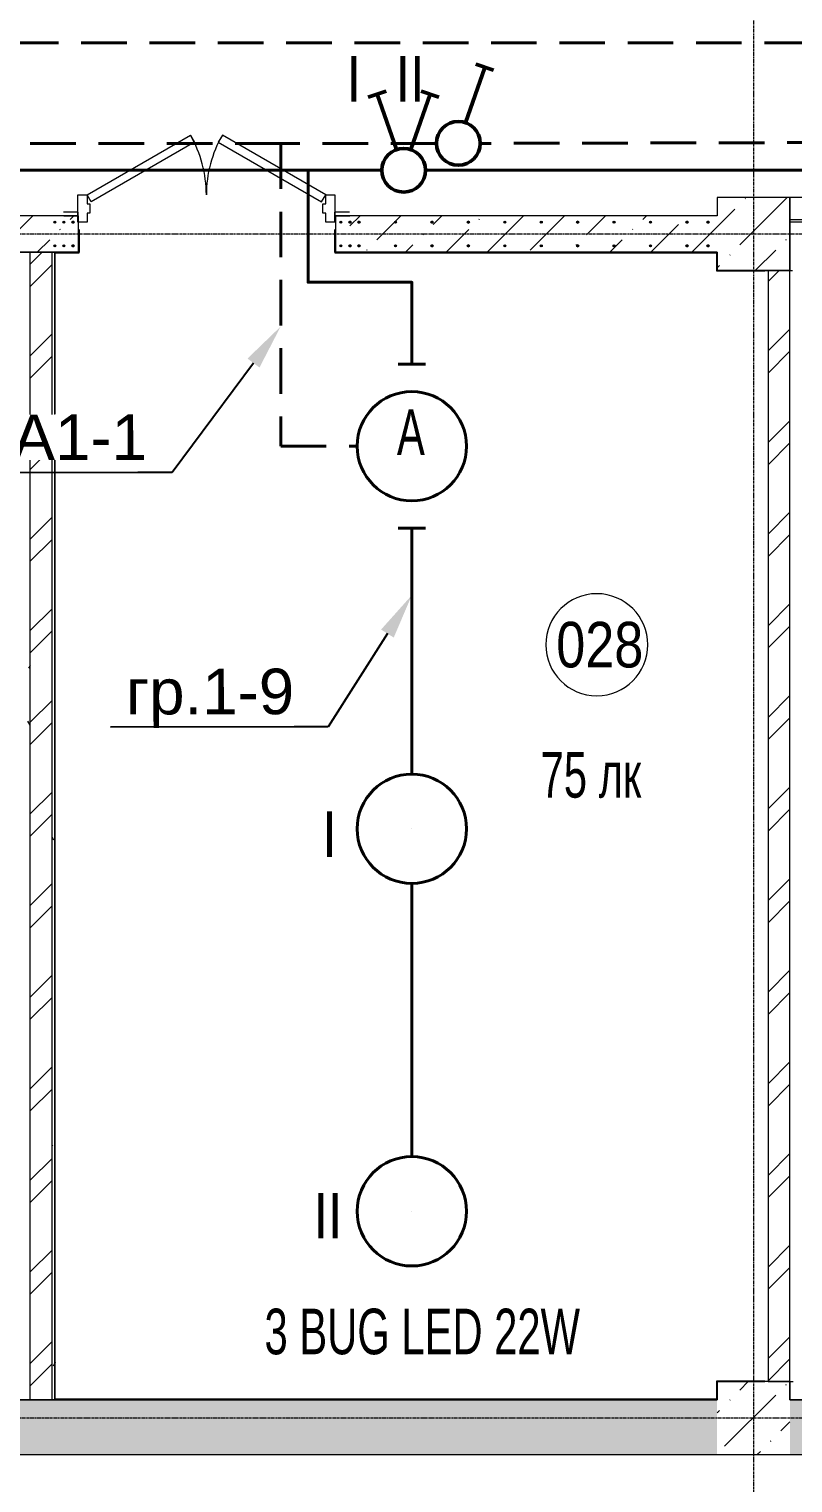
# Model space of a CAD drawing. Header units: metres. Extents: x -93142 to 227756, y -64772 to 286334.
# Drawn here: x 44087 to 48279, y -57142 to -49161 of the extents above; entities that cross this region are included whole.
import ezdxf
from ezdxf import colors
from ezdxf.entities.mleader import LeaderData, LeaderLine
from ezdxf.math import Vec2, Vec3

# ---------------------------------------------------------------- set-up
doc = ezdxf.new("R2010")
doc.units = ezdxf.units.M
for name, pattern in [('ADSK_Линия сетки', [21, 12, -3, 3, -3]), ('DASHED', [0.75, 0.5, -0.25]), ('HIDDEN2', [0.1875, 0.125, -0.0625])]:
    doc.linetypes.add(name, pattern=pattern)
for name, color, linetype, lineweight in [('A-AREA-IDEN', 7, 'Continuous', 9), ('A-DOOR', 7, 'Continuous', 5), ('A-DOOR-FRAM', 7, 'Continuous', 13), ('A-FLOR', 7, 'Continuous', 5), ('A-WALL', 7, 'Continuous', 5), ('A-WALL-PATT', 7, 'Continuous', 18), ('I-WALL', 7, 'Continuous', 5), ('nadpisi', 84, 'Continuous', 13), ('S-COLS', 7, 'Continuous', 5), ('S-GRID', 7, 'Continuous', 9), ('S-RBAR', 7, 'Continuous', 5), ('ав осв', 1, 'HIDDEN2', 40), ('раб осв', 7, 'Continuous', 40), ('ЭЛ.освещ.', 150, 'Continuous', 50), ('ЭЛ.сети', 5, 'Continuous', 100)]:
    doc.layers.add(name, color=color, linetype=linetype, lineweight=lineweight)
doc.styles.add('Arial', font='ARIALN.TTF', dxfattribs={"width": 0.8, "height": 2.5})
doc.styles.add('GOST Common_I_1', font='ARIALN.TTF', dxfattribs={"height": 300})
doc.styles.add('ISOPEUR', font='ARIALN.TTF')
pattern_1 = [(45, (0, 0), (84.19025, 308.69666), [396.875, -79.375, 3.353, -76.022])]
pattern_2 = [(45, (0, 0), (-251.4472, 251.4472), []), (45, (0, 381), (-251.4472, 251.4472), [])]
pattern_3 = [(0, (0, 0), (812.8, 203.2), [33.528, -576.072, 33.528, -576.072, -3251.2]), (0, (0, 0), (812.8, 203.2), [-1219.2, 33.528, -1185.672, 33.528, -576.072, -1422.4]), (0, (0, 0), (812.8, 203.2), [-3048, 33.528, -372.872, 33.528, -982.472]), (120, (304.8, 101.6), (-582.37636, 602.30545), [33.528, -576.072, 33.528, -576.072, -3251.2]), (120, (304.8, 101.6), (-582.37636, 602.30545), [-1219.2, 33.528, -1185.672, 33.528, -576.072, -1422.4]), (120, (304.8, 101.6), (-582.37636, 602.30545), [-3048, 33.528, -372.872, 33.528, -982.472]), (240, (406.4, 508), (-230.42364, -805.50545), [33.528, -576.072, 33.528, -576.072, -3251.2]), (240, (406.4, 508), (-230.42364, -805.50545), [-1219.2, 33.528, -1185.672, 33.528, -576.072, -1422.4]), (240, (406.4, 508), (-230.42364, -805.50545), [-3048, 33.528, -372.872, 33.528, -982.472])]

# ---------------------------------------------------------------- blocks, each defined once
blk = doc.blocks.new('КДП АПК - КР_rvt-1-Цокольный этаж')
at = {"layer": 'A-WALL-PATT', "lineweight": 15}
h = blk.add_hatch(dxfattribs=at)
h.set_pattern_fill('FP_9', color=256, style=0, pattern_type=2)
h.set_pattern_definition(pattern_1)
h.paths.add_polyline_path([(47862.7, -49745.6), (47862.7, -49545.6), (45767.7, -49545.6), (45767.7, -49565.6), (45847.7, -49565.6), (45847.7, -49745.6), (45995.1, -49745.6)], flags=0)
h.paths.add_polyline_path([(45762.7, -49745.6), (45764.7, -49745.5), (45764.7, -49620.6), (45762.7, -49620.6)], flags=0)
h.paths.add_polyline_path([(44362.7, -49745.6), (44362.7, -49620.6), (44360.7, -49620.6), (44360.7, -49745.6)], flags=0)
h.paths.add_polyline_path([(44277.7, -49745.6), (44277.7, -49565.6), (44357.7, -49565.6), (44357.7, -49545.6), (42262.7, -49545.6), (42262.7, -49745.6), (43967.2, -49745.6)], flags=0)
h = blk.add_hatch(dxfattribs=at)
h.set_pattern_fill('FP_9', color=256, style=0, pattern_type=2)
h.set_pattern_definition(pattern_1)
h.paths.add_polyline_path([(65862.7, -56345.6), (65862.7, -56045.6), (48262.7, -56045.6), (48262.7, -56345.6), (65260.2, -56345.6)], flags=0)
h.paths.add_polyline_path([(47862.7, -56345.6), (47862.7, -56045.6), (42262.7, -56045.6), (42262.7, -56345.6), (45995.1, -56345.6)], flags=0)
h.paths.add_polyline_path([(41862.7, -56345.6), (41862.7, -56045.6), (36262.7, -56045.6), (36262.7, -56345.6), (37883.4, -56345.6)], flags=0)
at = {"layer": 'S-COLS', "lineweight": 15}
h = blk.add_hatch(dxfattribs=at)
h.set_pattern_fill('FP_9', color=256, style=0, pattern_type=2)
h.set_pattern_definition(pattern_1)
h.paths.add_polyline_path([(47862.7, -49845.6), (48262.7, -49845.6), (48262.7, -49445.6), (47862.7, -49445.6), (47862.7, -49745.6)], flags=0)
h = blk.add_hatch(dxfattribs=at)
h.set_pattern_fill('FP_9', color=256, style=0, pattern_type=2)
h.set_pattern_definition(pattern_1)
h.paths.add_polyline_path([(47862.7, -56345.6), (48262.7, -56345.6), (48262.7, -55945.6), (47862.7, -55945.6), (47862.7, -56045.6)], flags=0)
at = {"layer": 'S-RBAR', "lineweight": 15}
for points in [[(44227.7, -49586.6), (44233.7, -49580.6), (44227.7, -49574.6), (44221.7, -49580.6)], [(44277.7, -49586.6), (44283.7, -49580.6), (44277.7, -49574.6), (44271.7, -49580.6)], [(44327.7, -49586.6), (44333.7, -49580.6), (44327.7, -49574.6), (44321.7, -49580.6)], [(45797.7, -49586.6), (45803.7, -49580.6), (45797.7, -49574.6), (45791.7, -49580.6)], [(45847.7, -49586.6), (45853.7, -49580.6), (45847.7, -49574.6), (45841.7, -49580.6)], [(45897.7, -49586.6), (45903.7, -49580.6), (45897.7, -49574.6), (45891.7, -49580.6)], [(46097.7, -49586.6), (46103.7, -49580.6), (46097.7, -49574.6), (46091.7, -49580.6)], [(46297.7, -49586.6), (46303.7, -49580.6), (46297.7, -49574.6), (46291.7, -49580.6)], [(46497.7, -49586.6), (46503.7, -49580.6), (46497.7, -49574.6), (46491.7, -49580.6)], [(46697.7, -49586.6), (46703.7, -49580.6), (46697.7, -49574.6), (46691.7, -49580.6)], [(46897.7, -49586.6), (46903.7, -49580.6), (46897.7, -49574.6), (46891.7, -49580.6)], [(47097.7, -49586.6), (47103.7, -49580.6), (47097.7, -49574.6), (47091.7, -49580.6)], [(47297.7, -49586.6), (47303.7, -49580.6), (47297.7, -49574.6), (47291.7, -49580.6)], [(47497.7, -49586.6), (47503.7, -49580.6), (47497.7, -49574.6), (47491.7, -49580.6)], [(47697.7, -49586.6), (47703.7, -49580.6), (47697.7, -49574.6), (47691.7, -49580.6)], [(47812.7, -49586.6), (47818.7, -49580.6), (47812.7, -49574.6), (47806.7, -49580.6)], [(44227.7, -49716.6), (44233.7, -49710.6), (44227.7, -49704.6), (44221.7, -49710.6)], [(44277.7, -49716.6), (44283.7, -49710.6), (44277.7, -49704.6), (44271.7, -49710.6)], [(44327.7, -49716.6), (44333.7, -49710.6), (44327.7, -49704.6), (44321.7, -49710.6)], [(45797.7, -49716.6), (45803.7, -49710.6), (45797.7, -49704.6), (45791.7, -49710.6)], [(45847.7, -49716.6), (45853.7, -49710.6), (45847.7, -49704.6), (45841.7, -49710.6)], [(45897.7, -49716.6), (45903.7, -49710.6), (45897.7, -49704.6), (45891.7, -49710.6)], [(46097.7, -49716.6), (46103.7, -49710.6), (46097.7, -49704.6), (46091.7, -49710.6)], [(46297.7, -49716.6), (46303.7, -49710.6), (46297.7, -49704.6), (46291.7, -49710.6)], [(46497.7, -49716.6), (46503.7, -49710.6), (46497.7, -49704.6), (46491.7, -49710.6)], [(46697.7, -49716.6), (46703.7, -49710.6), (46697.7, -49704.6), (46691.7, -49710.6)], [(46897.7, -49716.6), (46903.7, -49710.6), (46897.7, -49704.6), (46891.7, -49710.6)], [(47097.7, -49716.6), (47103.7, -49710.6), (47097.7, -49704.6), (47091.7, -49710.6)], [(47297.7, -49716.6), (47303.7, -49710.6), (47297.7, -49704.6), (47291.7, -49710.6)], [(47497.7, -49716.6), (47503.7, -49710.6), (47497.7, -49704.6), (47491.7, -49710.6)], [(47697.7, -49716.6), (47703.7, -49710.6), (47697.7, -49704.6), (47691.7, -49710.6)], [(47812.7, -49716.6), (47818.7, -49710.6), (47812.7, -49704.6), (47806.7, -49710.6)]]:
    blk.add_hatch(color=256, dxfattribs=at).paths.add_polyline_path(points, flags=0)
h = blk.add_hatch(color=256, dxfattribs=at)
edge = h.paths.add_edge_path(flags=0)
edge.add_arc((44227.7, -49580.6), 6, 0, 360)
h = blk.add_hatch(color=256, dxfattribs=at)
edge = h.paths.add_edge_path(flags=0)
edge.add_arc((44277.7, -49580.6), 6, 0, 360)
h = blk.add_hatch(color=256, dxfattribs=at)
edge = h.paths.add_edge_path(flags=0)
edge.add_arc((44327.7, -49580.6), 6, 0, 360)
h = blk.add_hatch(color=256, dxfattribs=at)
edge = h.paths.add_edge_path(flags=0)
edge.add_arc((45797.7, -49580.6), 6, 0, 360)
h = blk.add_hatch(color=256, dxfattribs=at)
edge = h.paths.add_edge_path(flags=0)
edge.add_arc((45847.7, -49580.6), 6, 0, 360)
h = blk.add_hatch(color=256, dxfattribs=at)
edge = h.paths.add_edge_path(flags=0)
edge.add_arc((45897.7, -49580.6), 6, 0, 360)
h = blk.add_hatch(color=256, dxfattribs=at)
edge = h.paths.add_edge_path(flags=0)
edge.add_arc((46097.7, -49580.6), 6, 0, 360)
h = blk.add_hatch(color=256, dxfattribs=at)
edge = h.paths.add_edge_path(flags=0)
edge.add_arc((46297.7, -49580.6), 6, 0, 360)
h = blk.add_hatch(color=256, dxfattribs=at)
edge = h.paths.add_edge_path(flags=0)
edge.add_arc((46497.7, -49580.6), 6, 0, 360)
h = blk.add_hatch(color=256, dxfattribs=at)
edge = h.paths.add_edge_path(flags=0)
edge.add_arc((46697.7, -49580.6), 6, 0, 360)
h = blk.add_hatch(color=256, dxfattribs=at)
edge = h.paths.add_edge_path(flags=0)
edge.add_arc((46897.7, -49580.6), 6, 0, 360)
h = blk.add_hatch(color=256, dxfattribs=at)
edge = h.paths.add_edge_path(flags=0)
edge.add_arc((47097.7, -49580.6), 6, 0, 360)
h = blk.add_hatch(color=256, dxfattribs=at)
edge = h.paths.add_edge_path(flags=0)
edge.add_arc((47297.7, -49580.6), 6, 0, 360)
h = blk.add_hatch(color=256, dxfattribs=at)
edge = h.paths.add_edge_path(flags=0)
edge.add_arc((47497.7, -49580.6), 6, 0, 360)
h = blk.add_hatch(color=256, dxfattribs=at)
edge = h.paths.add_edge_path(flags=0)
edge.add_arc((47697.7, -49580.6), 6, 0, 360)
h = blk.add_hatch(color=256, dxfattribs=at)
edge = h.paths.add_edge_path(flags=0)
edge.add_arc((47812.7, -49580.6), 6, 0, 360)
h = blk.add_hatch(color=256, dxfattribs=at)
edge = h.paths.add_edge_path(flags=0)
edge.add_arc((44227.7, -49710.6), 6, 0, 360)
h = blk.add_hatch(color=256, dxfattribs=at)
edge = h.paths.add_edge_path(flags=0)
edge.add_arc((44277.7, -49710.6), 6, 0, 360)
h = blk.add_hatch(color=256, dxfattribs=at)
edge = h.paths.add_edge_path(flags=0)
edge.add_arc((44327.7, -49710.6), 6, 0, 360)
h = blk.add_hatch(color=256, dxfattribs=at)
edge = h.paths.add_edge_path(flags=0)
edge.add_arc((45797.7, -49710.6), 6, 0, 360)
h = blk.add_hatch(color=256, dxfattribs=at)
edge = h.paths.add_edge_path(flags=0)
edge.add_arc((45847.7, -49710.6), 6, 0, 360)
h = blk.add_hatch(color=256, dxfattribs=at)
edge = h.paths.add_edge_path(flags=0)
edge.add_arc((45897.7, -49710.6), 6, 0, 360)
h = blk.add_hatch(color=256, dxfattribs=at)
edge = h.paths.add_edge_path(flags=0)
edge.add_arc((46097.7, -49710.6), 6, 0, 360)
h = blk.add_hatch(color=256, dxfattribs=at)
edge = h.paths.add_edge_path(flags=0)
edge.add_arc((46297.7, -49710.6), 6, 0, 360)
h = blk.add_hatch(color=256, dxfattribs=at)
edge = h.paths.add_edge_path(flags=0)
edge.add_arc((46497.7, -49710.6), 6, 0, 360)
h = blk.add_hatch(color=256, dxfattribs=at)
edge = h.paths.add_edge_path(flags=0)
edge.add_arc((46697.7, -49710.6), 6, 0, 360)
h = blk.add_hatch(color=256, dxfattribs=at)
edge = h.paths.add_edge_path(flags=0)
edge.add_arc((46897.7, -49710.6), 6, 0, 360)
h = blk.add_hatch(color=256, dxfattribs=at)
edge = h.paths.add_edge_path(flags=0)
edge.add_arc((47097.7, -49710.6), 6, 0, 360)
h = blk.add_hatch(color=256, dxfattribs=at)
edge = h.paths.add_edge_path(flags=0)
edge.add_arc((47297.7, -49710.6), 6, 0, 360)
h = blk.add_hatch(color=256, dxfattribs=at)
edge = h.paths.add_edge_path(flags=0)
edge.add_arc((47497.7, -49710.6), 6, 0, 360)
h = blk.add_hatch(color=256, dxfattribs=at)
edge = h.paths.add_edge_path(flags=0)
edge.add_arc((47697.7, -49710.6), 6, 0, 360)
h = blk.add_hatch(color=256, dxfattribs=at)
edge = h.paths.add_edge_path(flags=0)
edge.add_arc((47812.7, -49710.6), 6, 0, 360)
at = {"layer": 'I-WALL', "lineweight": 15}
for p, q in [((44357.7, -49545.6), (42262.7, -49545.6)), ((47862.7, -49545.6), (45767.7, -49545.6)), ((44362.7, -49745.6), (44362.7, -49620.6)), ((45762.7, -49620.6), (45762.7, -49745.6)), ((42262.7, -49745.6), (44277.7, -49745.6)), ((44360.7, -49745.6), (44362.7, -49745.6)), ((45762.7, -49745.6), (45764.7, -49745.6)), ((45847.7, -49745.6), (47862.7, -49745.6)), ((47862.7, -56045.6), (42262.7, -56045.6)), ((65862.7, -56045.6), (48262.7, -56045.6)), ((42262.7, -56345.6), (47862.7, -56345.6)), ((48262.7, -56345.6), (65862.7, -56345.6))]:
    blk.add_line(p, q, dxfattribs=at)
at = {"layer": 'S-COLS', "lineweight": 15}
for p, q in [((48262.7, -49445.6), (47862.7, -49445.6)), ((47862.7, -49445.6), (47862.7, -49545.6)), ((48262.7, -49845.6), (48262.7, -49445.6)), ((47862.7, -49745.6), (47862.7, -49845.6)), ((47862.7, -49845.6), (48262.7, -49845.6)), ((48262.7, -55945.6), (47862.7, -55945.6)), ((47862.7, -55945.6), (47862.7, -56045.6)), ((48262.7, -56045.6), (48262.7, -55945.6)), ((47862.7, -56345.6), (48262.7, -56345.6))]:
    blk.add_line(p, q, dxfattribs=at)
at = {"layer": 'S-RBAR', "lineweight": 15}
for p, q in [((44227.7, -49574.6), (44221.7, -49580.6)), ((44221.7, -49580.6), (44227.7, -49586.6)), ((44233.7, -49580.6), (44227.7, -49574.6)), ((44227.7, -49586.6), (44233.7, -49580.6)), ((44277.7, -49574.6), (44271.7, -49580.6)), ((44271.7, -49580.6), (44277.7, -49586.6)), ((44283.7, -49580.6), (44277.7, -49574.6)), ((44277.7, -49586.6), (44283.7, -49580.6)), ((44327.7, -49574.6), (44321.7, -49580.6)), ((44321.7, -49580.6), (44327.7, -49586.6)), ((44333.7, -49580.6), (44327.7, -49574.6)), ((44327.7, -49586.6), (44333.7, -49580.6)), ((45797.7, -49574.6), (45791.7, -49580.6)), ((45791.7, -49580.6), (45797.7, -49586.6)), ((45803.7, -49580.6), (45797.7, -49574.6)), ((45797.7, -49586.6), (45803.7, -49580.6)), ((45847.7, -49574.6), (45841.7, -49580.6)), ((45841.7, -49580.6), (45847.7, -49586.6)), ((45853.7, -49580.6), (45847.7, -49574.6)), ((45847.7, -49586.6), (45853.7, -49580.6)), ((45897.7, -49574.6), (45891.7, -49580.6)), ((45891.7, -49580.6), (45897.7, -49586.6)), ((45903.7, -49580.6), (45897.7, -49574.6)), ((45897.7, -49586.6), (45903.7, -49580.6)), ((46097.7, -49574.6), (46091.7, -49580.6)), ((46091.7, -49580.6), (46097.7, -49586.6)), ((46103.7, -49580.6), (46097.7, -49574.6)), ((46097.7, -49586.6), (46103.7, -49580.6)), ((46297.7, -49574.6), (46291.7, -49580.6)), ((46291.7, -49580.6), (46297.7, -49586.6)), ((46303.7, -49580.6), (46297.7, -49574.6)), ((46297.7, -49586.6), (46303.7, -49580.6)), ((46497.7, -49574.6), (46491.7, -49580.6)), ((46491.7, -49580.6), (46497.7, -49586.6)), ((46503.7, -49580.6), (46497.7, -49574.6)), ((46497.7, -49586.6), (46503.7, -49580.6)), ((46697.7, -49574.6), (46691.7, -49580.6)), ((46691.7, -49580.6), (46697.7, -49586.6)), ((46703.7, -49580.6), (46697.7, -49574.6)), ((46697.7, -49586.6), (46703.7, -49580.6)), ((46897.7, -49574.6), (46891.7, -49580.6)), ((46891.7, -49580.6), (46897.7, -49586.6)), ((46903.7, -49580.6), (46897.7, -49574.6)), ((46897.7, -49586.6), (46903.7, -49580.6)), ((47097.7, -49574.6), (47091.7, -49580.6)), ((47091.7, -49580.6), (47097.7, -49586.6)), ((47103.7, -49580.6), (47097.7, -49574.6)), ((47097.7, -49586.6), (47103.7, -49580.6)), ((47297.7, -49574.6), (47291.7, -49580.6)), ((47291.7, -49580.6), (47297.7, -49586.6)), ((47303.7, -49580.6), (47297.7, -49574.6)), ((47297.7, -49586.6), (47303.7, -49580.6)), ((47497.7, -49574.6), (47491.7, -49580.6)), ((47491.7, -49580.6), (47497.7, -49586.6)), ((47503.7, -49580.6), (47497.7, -49574.6)), ((47497.7, -49586.6), (47503.7, -49580.6)), ((47697.7, -49574.6), (47691.7, -49580.6)), ((47691.7, -49580.6), (47697.7, -49586.6)), ((47703.7, -49580.6), (47697.7, -49574.6)), ((47697.7, -49586.6), (47703.7, -49580.6)), ((47812.7, -49574.6), (47806.7, -49580.6)), ((47806.7, -49580.6), (47812.7, -49586.6)), ((47818.7, -49580.6), (47812.7, -49574.6)), ((47812.7, -49586.6), (47818.7, -49580.6)), ((44227.7, -49704.6), (44221.7, -49710.6)), ((44221.7, -49710.6), (44227.7, -49716.6)), ((44233.7, -49710.6), (44227.7, -49704.6)), ((44227.7, -49716.6), (44233.7, -49710.6)), ((44277.7, -49704.6), (44271.7, -49710.6)), ((44271.7, -49710.6), (44277.7, -49716.6)), ((44283.7, -49710.6), (44277.7, -49704.6)), ((44277.7, -49716.6), (44283.7, -49710.6)), ((44327.7, -49704.6), (44321.7, -49710.6)), ((44321.7, -49710.6), (44327.7, -49716.6)), ((44333.7, -49710.6), (44327.7, -49704.6)), ((44327.7, -49716.6), (44333.7, -49710.6)), ((45797.7, -49704.6), (45791.7, -49710.6)), ((45791.7, -49710.6), (45797.7, -49716.6)), ((45803.7, -49710.6), (45797.7, -49704.6)), ((45797.7, -49716.6), (45803.7, -49710.6)), ((45847.7, -49704.6), (45841.7, -49710.6)), ((45841.7, -49710.6), (45847.7, -49716.6)), ((45853.7, -49710.6), (45847.7, -49704.6)), ((45847.7, -49716.6), (45853.7, -49710.6)), ((45897.7, -49704.6), (45891.7, -49710.6)), ((45891.7, -49710.6), (45897.7, -49716.6)), ((45903.7, -49710.6), (45897.7, -49704.6)), ((45897.7, -49716.6), (45903.7, -49710.6)), ((46097.7, -49704.6), (46091.7, -49710.6)), ((46091.7, -49710.6), (46097.7, -49716.6)), ((46103.7, -49710.6), (46097.7, -49704.6)), ((46097.7, -49716.6), (46103.7, -49710.6)), ((46297.7, -49704.6), (46291.7, -49710.6)), ((46291.7, -49710.6), (46297.7, -49716.6)), ((46303.7, -49710.6), (46297.7, -49704.6)), ((46297.7, -49716.6), (46303.7, -49710.6)), ((46497.7, -49704.6), (46491.7, -49710.6)), ((46491.7, -49710.6), (46497.7, -49716.6)), ((46503.7, -49710.6), (46497.7, -49704.6)), ((46497.7, -49716.6), (46503.7, -49710.6)), ((46697.7, -49704.6), (46691.7, -49710.6)), ((46691.7, -49710.6), (46697.7, -49716.6)), ((46703.7, -49710.6), (46697.7, -49704.6)), ((46697.7, -49716.6), (46703.7, -49710.6)), ((46897.7, -49704.6), (46891.7, -49710.6)), ((46891.7, -49710.6), (46897.7, -49716.6)), ((46903.7, -49710.6), (46897.7, -49704.6)), ((46897.7, -49716.6), (46903.7, -49710.6)), ((47097.7, -49704.6), (47091.7, -49710.6)), ((47091.7, -49710.6), (47097.7, -49716.6)), ((47103.7, -49710.6), (47097.7, -49704.6)), ((47097.7, -49716.6), (47103.7, -49710.6)), ((47297.7, -49704.6), (47291.7, -49710.6)), ((47291.7, -49710.6), (47297.7, -49716.6)), ((47303.7, -49710.6), (47297.7, -49704.6)), ((47297.7, -49716.6), (47303.7, -49710.6)), ((47497.7, -49704.6), (47491.7, -49710.6)), ((47491.7, -49710.6), (47497.7, -49716.6)), ((47503.7, -49710.6), (47497.7, -49704.6)), ((47497.7, -49716.6), (47503.7, -49710.6)), ((47697.7, -49704.6), (47691.7, -49710.6)), ((47691.7, -49710.6), (47697.7, -49716.6)), ((47703.7, -49710.6), (47697.7, -49704.6)), ((47697.7, -49716.6), (47703.7, -49710.6)), ((47812.7, -49704.6), (47806.7, -49710.6)), ((47806.7, -49710.6), (47812.7, -49716.6)), ((47818.7, -49710.6), (47812.7, -49704.6)), ((47812.7, -49716.6), (47818.7, -49710.6))]:
    blk.add_line(p, q, dxfattribs=at)
for centre in [(44227.7, -49580.6), (44277.7, -49580.6), (44327.7, -49580.6), (45797.7, -49580.6), (45847.7, -49580.6), (45897.7, -49580.6), (46097.7, -49580.6), (46297.7, -49580.6), (46497.7, -49580.6), (46697.7, -49580.6), (46897.7, -49580.6), (47097.7, -49580.6), (47297.7, -49580.6), (47497.7, -49580.6), (47697.7, -49580.6), (47812.7, -49580.6), (44227.7, -49710.6), (44277.7, -49710.6), (44327.7, -49710.6), (45797.7, -49710.6), (45847.7, -49710.6), (45897.7, -49710.6), (46097.7, -49710.6), (46297.7, -49710.6), (46497.7, -49710.6), (46697.7, -49710.6), (46897.7, -49710.6), (47097.7, -49710.6), (47297.7, -49710.6), (47497.7, -49710.6), (47697.7, -49710.6), (47812.7, -49710.6)]:
    blk.add_circle(centre, 6, dxfattribs=at)
blk = doc.blocks.new('Дверь-ВНУТРЕННЯЯ - ДГ 21-14-2278928-Цокольный этаж')
at = {"layer": 'A-DOOR', "lineweight": 13}
for p, q in [((-632.5, -22.4), (-655, -61.3)), ((-655, -61.3), (-87.8, -388.8)), ((-65.3, -349.9), (-632.5, -22.4)), ((65.3, -349.9), (632.5, -22.4)), ((655, -61.3), (87.8, -388.8)), ((632.5, -22.4), (655, -61.3)), ((-87.8, -388.8), (-65.3, -349.9)), ((87.8, -388.8), (65.3, -349.9))]:
    blk.add_line(p, q, dxfattribs=at)
at = {"layer": 'A-DOOR'}
for centre, start, end in [((-655, -61.3), 330, 360), ((655, -61.3), 180, 210)]:
    blk.add_arc(centre, 655, start, end, dxfattribs=at)
at = {"layer": 'A-DOOR-FRAM'}
for p, q in [((-705, 88.7), (-655, 88.7)), ((-705, -61.3), (-705, 88.7)), ((-655, 88.7), (-655, 39.4)), ((655, 88.7), (705, 88.7)), ((655, 39.4), (655, 88.7)), ((705, 88.7), (705, -61.3)), ((-655, 39.4), (-639.1, 39.4)), ((-639.1, 39.4), (-639.1, -11.6)), ((639.1, 39.4), (655, 39.4)), ((639.1, -11.6), (639.1, 39.4)), ((-655, -61.3), (-705, -61.3)), ((-655, -11.6), (-655, -61.3)), ((-639.1, -11.6), (-655, -11.6)), ((655, -11.6), (639.1, -11.6)), ((655, -61.3), (655, -11.6)), ((705, -61.3), (655, -61.3))]:
    blk.add_line(p, q, dxfattribs=at)
blk = doc.blocks.new('ПСС_Марка_помещения - Имя_2_5мм-224473-Цокольный этаж')
at = {"layer": 'A-AREA-IDEN'}
for start, end in [(360, 180), (180, 360)]:
    blk.add_arc((-0.074, 0.039), 3.5, start, end, dxfattribs=at)
blk = doc.blocks.new('выкл. 1 клав. скрыт')
at = {"layer": 'ЭЛ.освещ.', "color": 0, "ltscale": 100}
for p, q in [((2902123, 2044848.8), (2902427.1, 2044743)), ((2902444.4, 2044793), (2902410.7, 2044695))]:
    blk.add_line(p, q, dxfattribs=at)
blk.add_circle((2902009.7, 2044888.3), 120, dxfattribs=at)
blk = doc.blocks.new('BUG LED')
at = {"layer": 'раб осв', "color": 0, "lineweight": 40, "ltscale": 100}
blk.add_line((62381.7, -35891.5), (62381.7, -35891.5), dxfattribs=at)
at = {"layer": 'раб осв', "color": 5}
blk.add_circle((62381.7, -35891.5), 300, dxfattribs=at)
blk = doc.blocks.new('выкл. 2 клав. скрыт.')
at = {"layer": 'ЭЛ.освещ.', "color": 0, "ltscale": 100}
for p, q in [((2902039.4, 2044041.8), (2902343.5, 2044147.6)), ((2902360.5, 2044098.7), (2902326.5, 2044196.6)), ((2902039.4, 2043963), (2902343.5, 2043857.2)), ((2902360.9, 2043907.2), (2902327.2, 2043809.2))]:
    blk.add_line(p, q, dxfattribs=at)
blk.add_circle((2901926.1, 2044002.4), 120, dxfattribs=at)

msp = doc.modelspace()

# ---------------------------------------------------------------- hatches: boundary and pattern name
at = {"layer": 'A-WALL-PATT', "lineweight": 5}
h = msp.add_hatch(dxfattribs=at)
h.set_pattern_fill('FP_1', color=256, style=0, pattern_type=2)
h.set_pattern_definition(pattern_2)
h.paths.add_polyline_path([(53862.6532, -50205.6443), (53862.6532, -50085.6443), (51667.6532, -50085.6443), (51667.6532, -50205.6443), (52078.7948, -50205.6443)], flags=0)
h.paths.add_polyline_path([(50050.8882, -50205.6443), (50257.6532, -50205.6443), (50257.6532, -50085.6443), (48262.6532, -50085.6443), (48262.6532, -50205.6443)], flags=0)
h = msp.add_hatch(dxfattribs=at)
h.set_pattern_fill('FP_2', color=256, style=0, pattern_type=2)
h.set_pattern_definition(pattern_3)
h.paths.add_polyline_path([(48280.6532, -50220.6443), (50257.6532, -50220.6443), (50257.6532, -50205.6443), (48262.6532, -50205.6443), (48262.6532, -50220.6443)], flags=0)
h.paths.add_polyline_path([(52078.7948, -50220.6443), (53862.6532, -50220.6443), (53862.6532, -50205.6443), (51667.6532, -50205.6443), (51667.6532, -50220.6443)], flags=0)
h = msp.add_hatch(dxfattribs=at)
h.set_pattern_fill('FP_2', color=256, style=0, pattern_type=2)
h.set_pattern_definition(pattern_3)
h.paths.add_polyline_path([(44092.6532, -56685.6443), (44092.6532, -50385.6443), (44080.6532, -50385.6443), (44080.6532, -56685.6443)], flags=0)
h = msp.add_hatch(dxfattribs=at)
h.set_pattern_fill('FP_1', color=256, style=0, pattern_type=2)
h.set_pattern_definition(pattern_2)
h.paths.add_polyline_path([(44092.6532, -56685.6443), (44212.6532, -56685.6443), (44212.6532, -50385.6443), (44092.6532, -50385.6443), (44092.6532, -54515.9588)], flags=0)
h = msp.add_hatch(dxfattribs=at)
h.set_pattern_fill('FP_2', color=256, style=0, pattern_type=2)
h.set_pattern_definition(pattern_3)
h.paths.add_polyline_path([(44227.6532, -56685.6443), (44227.6532, -50385.6443), (44212.6532, -50385.6443), (44212.6532, -56685.6443)], flags=0)
h = msp.add_hatch(dxfattribs=at)
h.set_pattern_fill('FP_2', color=256, style=0, pattern_type=2)
h.set_pattern_definition(pattern_3)
h.paths.add_polyline_path([(44227.6532, -56685.6443), (44230.6532, -56685.6443), (44230.6532, -50385.6443), (44227.6532, -50385.6443), (44227.6532, -54515.9588)], flags=0)
h = msp.add_hatch(dxfattribs=at)
h.set_pattern_fill('FP_2', color=256, style=0, pattern_type=2)
h.set_pattern_definition(pattern_3)
h.paths.add_polyline_path([(47862.6532, -50388.6443), (47862.6532, -50385.6443), (45764.6532, -50385.6443), (45764.6532, -50388.6443), (47859.6532, -50388.6443)], flags=0)
h.paths.add_polyline_path([(44230.6532, -50388.6443), (44360.6532, -50388.6443), (44360.6532, -50385.6443), (44230.6532, -50385.6443)], flags=0)
h = msp.add_hatch(dxfattribs=at)
h.set_pattern_fill('FP_1', color=256, style=0, pattern_type=2)
h.set_pattern_definition(pattern_2)
h.paths.add_polyline_path([(48142.6532, -56585.6443), (48262.6532, -56585.6443), (48262.6532, -50485.6443), (48142.6532, -50485.6443), (48142.6532, -54515.9588)], flags=0)
h = msp.add_hatch(dxfattribs=at)
h.set_pattern_fill('FP_2', color=256, style=0, pattern_type=2)
h.set_pattern_definition(pattern_3)
h.paths.add_polyline_path([(47862.6532, -56685.6443), (47862.6532, -56585.6443), (47859.6532, -56585.6443), (47859.6532, -56685.6443)], flags=0)
h = msp.add_hatch(dxfattribs=at)
h.set_pattern_fill('FP_2', color=256, style=0, pattern_type=2)
h.set_pattern_definition(pattern_3)
h.paths.add_polyline_path([(47859.6532, -56685.6443), (47859.6532, -56682.6443), (44230.6532, -56682.6443), (44230.6532, -56685.6443), (45995.0751, -56685.6443)], flags=0)

# ---------------------------------------------------------------- linework, layer by layer
at = {"layer": 'A-FLOR'}
msp.add_line((48142.6532, -56585.6443), (48124.6532, -56585.6443), dxfattribs=at)
at = {"layer": 'A-WALL', "lineweight": 18}
for p, q in [((50177.6532, -50085.6443), (48262.6532, -50085.6443)), ((48262.6532, -50085.6443), (48262.6532, -50485.6443)), ((44357.6532, -50385.6443), (42262.6532, -50385.6443)), ((44230.6532, -56682.6443), (44230.6532, -50388.6443)), ((44230.6532, -50388.6443), (44360.6532, -50388.6443)), ((44360.6532, -50388.6443), (44360.6532, -50385.6443)), ((45764.6532, -50385.6443), (45764.6532, -50388.6443)), ((45764.6532, -50388.6443), (47859.6532, -50388.6443)), ((47862.6532, -50385.6443), (45767.6532, -50385.6443)), ((47859.6532, -50388.6443), (47859.6532, -50488.6443)), ((47862.6532, -50485.6443), (47862.6532, -50385.6443)), ((47859.6532, -50488.6443), (48124.6532, -50488.6443)), ((48142.6532, -50485.6443), (47862.6532, -50485.6443)), ((48262.6532, -50485.6443), (48142.6532, -50485.6443)), ((48124.6532, -56582.6443), (47859.6532, -56582.6443)), ((47859.6532, -56582.6443), (47859.6532, -56682.6443)), ((47862.6532, -56585.6443), (48124.6532, -56585.6443)), ((47862.6532, -56685.6443), (47862.6532, -56585.6443)), ((48142.6532, -56585.6443), (48280.6532, -56585.6443)), ((48262.6532, -56585.6443), (48262.6532, -56685.6443)), ((42262.6532, -56685.6443), (47862.6532, -56685.6443)), ((47859.6532, -56682.6443), (44230.6532, -56682.6443)), ((48262.6532, -56685.6443), (65862.6532, -56685.6443))]:
    msp.add_line(p, q, dxfattribs=at)
at = {"layer": 'A-WALL'}
for p, q in [((44354.6531, -50165.6443), (44274.6531, -50165.6443)), ((44277.6532, -50185.6443), (44357.6532, -50185.6443)), ((44354.6531, -50165.6443), (44354.6531, -50220.6443)), ((44357.6532, -50385.6443), (44357.6532, -50185.6443)), ((45764.6531, -50220.6443), (45764.6531, -50165.6443)), ((45844.6531, -50165.6443), (45764.6531, -50165.6443)), ((45767.6532, -50185.6443), (45847.6532, -50185.6443)), ((45767.6532, -50185.6443), (45767.6532, -50385.6443)), ((44357.6531, -50220.6443), (44354.6531, -50220.6443)), ((45764.653, -50220.6443), (45761.653, -50220.6443)), ((48262.6532, -50205.6443), (50257.6532, -50205.6443)), ((50257.6532, -50220.6443), (48262.6532, -50220.6443)), ((44092.6532, -56685.6443), (44092.6532, -50385.6443)), ((44212.6532, -56685.6443), (44212.6532, -50385.6443)), ((44227.6532, -56685.6443), (44227.6532, -50385.6443)), ((44357.6532, -50385.6443), (44360.6532, -50385.6443)), ((45764.6532, -50385.6443), (45767.6532, -50385.6443)), ((48142.6532, -50485.6443), (48142.6532, -56585.6443)), ((48262.6532, -56585.6443), (48262.6532, -50485.6443)), ((48262.6532, -50485.6443), (48277.6532, -50485.6443))]:
    msp.add_line(p, q, dxfattribs=at)
at = {"layer": 'S-GRID', "linetype": 'ADSK_Линия сетки'}
for p, q in [((48062.6532, -39335.6443), (48062.6532, -63954.6071)), ((94527.9128, -50285.6443), (29247.2594, -50285.6443)), ((94527.9128, -56785.6443), (29247.2594, -56785.6443))]:
    msp.add_line(p, q, dxfattribs=at)
at = {"layer": 'ав осв', "linetype": 'DASHED', "lineweight": 40, "ltscale": 500}
for points in [[(38372.6532, -49085.6443), (38372.6532, -49235.6443), (53332.6459, -49235.6443), (53332.6459, -49085.6495), (53332.6459, -49235.6443), (68292.6459, -49235.6443), (68292.6459, -49085.6495), (68292.6459, -49235.6443), (83252.635, -49235.6443), (83252.635, -49085.6573)], [(45467.6532, -49788.1112), (33067.6532, -49788.1112), (33067.6532, -49235.6443)], [(46322.6544, -49788.1112), (45467.6532, -49788.1112), (45467.6532, -49788.1112), (45467.6532, -51450.6443), (45887.6532, -51450.6443)], [(50747.6532, -49778.1122), (46562.6544, -49788.1112)]]:
    msp.add_lwpolyline(points, dxfattribs=at)
at = {"layer": 'раб осв'}
for points in [[(45617.6532, -49935.6443), (41762.6544, -49935.6443)], [(46022.6544, -49935.6443), (45617.6532, -49935.6443), (45617.6532, -49935.6443), (45617.6532, -50550.6443), (45617.6532, -50550.6443), (46187.6532, -50550.6443), (46187.6532, -51000.6443)], [(50597.6532, -49935.6443), (46262.6544, -49935.6443)], [(46262.6532, -51000.6443), (46112.6532, -51000.6443)], [(46262.6532, -51900.6443), (46112.6532, -51900.6443)], [(46187.6532, -53250.6443), (46187.6532, -51900.6443)], [(46187.6532, -53850.6443), (46187.6532, -55350.6443)]]:
    msp.add_lwpolyline(points, dxfattribs=at)

# ---------------------------------------------------------------- block references
at = {"lineweight": 5}
msp.add_blockref('КДП АПК - КР_rvt-1-Цокольный этаж', (0, -640), dxfattribs=at)
at = {"layer": 'A-AREA-IDEN', "xscale": 80, "yscale": 80, "zscale": 80}
msp.add_blockref('ПСС_Марка_помещения - Имя_2_5мм-224473-Цокольный этаж', (47208.6596, -52543.4071), dxfattribs=at)
at = {"layer": 'A-DOOR', "rotation": 180}
msp.add_blockref('Дверь-ВНУТРЕННЯЯ - ДГ 21-14-2278928-Цокольный этаж', (45059.6531, -50131.9943), dxfattribs=at)
at = {"layer": 'раб осв', "color": 0, "lineweight": 40, "ltscale": 100, "rotation": 90.00000000000001}
for name, p in [('выкл. 1 клав. скрыт', (2091330.9082, -2951797.7707)), ('выкл. 2 клав. скрыт.', (2090145.0612, -2951861.7409))]:
    msp.add_blockref(name, p, dxfattribs=at)
at = {"layer": 'раб осв'}
for p in [(-16194.0543, -15559.1904), (-16194.0543, -17659.1904), (-16194.0543, -19759.1904)]:
    msp.add_blockref('BUG LED', p, dxfattribs=at)

# ---------------------------------------------------------------- texts
at = {"layer": 'A-AREA-IDEN', "insert": (46980.1633, -52414.9472), "char_height": 250, "width": 634.9365, "attachment_point": 1, "style": 'GOST Common_I_1'}
msp.add_mtext('028', dxfattribs=at)
at = {"layer": 'nadpisi', "color": 7, "char_height": 250, "style": 'Arial'}
for s, insert, width, attachment_point in [('{\\W1;I}', (45829.0554, -49308.4257), 1402.065175, 1), ('{\\W1;II}', (46098.5532, -49309.1917), 1402.065175, 1), ('{\\C1;А}', (46182.1954, -51373.3799), 226.187696, 5), ('75 лк', (46894.3571, -53129.5045), 1402.065175, 1), ('{\\W1;I}', (45696.0126, -53454.9661), 1402.065175, 1), ('{\\W1;II}', (45647.6267, -55549.5043), 1402.065175, 1), ('3 BUG LED 22W', (47110.4627, -56185.3441), 2573.758347, 3)]:
    msp.add_mtext(s, dxfattribs=dict(at, insert=insert, width=width, attachment_point=attachment_point))

# ---------------------------------------------------------------- next in the draw order: leaders
at = {"layer": 'ЭЛ.сети', "color": 0, "lineweight": 5}
ml = msp.add_multileader_mtext('Standard', dxfattribs=at)
ml.set_content('{\\fArial|b0|i0|c204|p34;\\C1;гр.А1-1}', style='ISOPEUR')
ml.set_leader_properties(color=1)
ml.build(insert=Vec2(0, 0))
ml.multileader.update_dxf_attribs({"text_left_attachment_type": 6, "text_right_attachment_type": 6, "dogleg_length": 100, "arrow_head_size": 250})
ctx = ml.context
ctx.base_point, ctx.char_height, ctx.arrow_head_size, ctx.landing_gap_size, ctx.plane_origin, ctx.plane_x_axis, ctx.plane_y_axis = Vec3(43540.2494, -51597.1079), 250, 250, 37.4122, Vec3(-19447.2971, -8608.1662), Vec3(0.999998436, 0.001768603), Vec3(-0.001768603, 0.999998436)
ctx.left_attachment, ctx.right_attachment = 6, 6
notes = []
notes.append((ctx, [(1, (1, 1, 0), (44871.1979, -51594.754), (-0.999998436, -0.001768603), 187.0608, [(0, [(45467.6532, -50793.3908)], 0, [])])]))
ctx.mtext.insert, ctx.mtext.text_direction, ctx.mtext.rotation, ctx.mtext.line_spacing_factor, ctx.mtext.flow_direction = Vec3(43577.0966, -51277.6357), Vec3(0.999998436, 0.001768603), 0.001768604, 0.8, 5
ctx.mtext.has_bg_fill, ctx.mtext.bg_color, ctx.mtext.bg_scale_factor, ctx.mtext.bg_transparency, ctx.mtext.use_window_bg_color = 1, -1073741824, 1, 0, 1
ml = msp.add_multileader_mtext('Standard', dxfattribs=at)
ml.set_content('{\\fArial|b0|i0|c204|p34;гр.1-9}', style='ISOPEUR')
ml.set_leader_properties()
ml.build(insert=Vec2(0, 0))
ml.multileader.update_dxf_attribs({"text_left_attachment_type": 6, "text_right_attachment_type": 6, "dogleg_length": 100, "arrow_head_size": 250})
ctx = ml.context
ctx.base_point, ctx.char_height, ctx.arrow_head_size, ctx.landing_gap_size, ctx.plane_origin, ctx.plane_x_axis, ctx.plane_y_axis = Vec3(44581.2918, -52992.6388), 250, 250, 37.4122, Vec3(-18590.4291, -10004.0228), Vec3(0.999998436, 0.001768603), Vec3(-0.001768603, 0.999998436)
ctx.left_attachment, ctx.right_attachment = 6, 6
notes.append((ctx, [(1, (1, 1, 0), (45728.066, -52990.6106), (-0.999998436, -0.001768603), 187.0608, [(0, [(46187.6532, -52268.0233)], 0, [])])]))
ctx.mtext.insert, ctx.mtext.text_direction, ctx.mtext.rotation, ctx.mtext.line_spacing_factor, ctx.mtext.flow_direction = Vec3(44618.139, -52673.1666), Vec3(0.999998436, 0.001768603), 0.001768604, 0.8, 5
ctx.mtext.has_bg_fill, ctx.mtext.bg_color, ctx.mtext.bg_scale_factor, ctx.mtext.bg_transparency, ctx.mtext.use_window_bg_color = 1, -1073741824, 1, 0, 1
for ctx, leaders in notes:
    for number, flags, end, landing, length, lines in leaders:
        leader = LeaderData()
        leader.index, (leader.has_last_leader_line, leader.has_dogleg_vector, leader.attachment_direction) = number, flags
        leader.last_leader_point, leader.dogleg_vector, leader.dogleg_length = Vec3(end), Vec3(landing), length
        for number, points, colour, breaks in lines:
            line = LeaderLine()
            line.index, line.vertices, line.color, line.breaks = number, Vec3.list(points), colors.encode_raw_color(colour), breaks
            leader.lines.append(line)
        ctx.leaders.append(leader)

doc.saveas('drawing.dxf')
